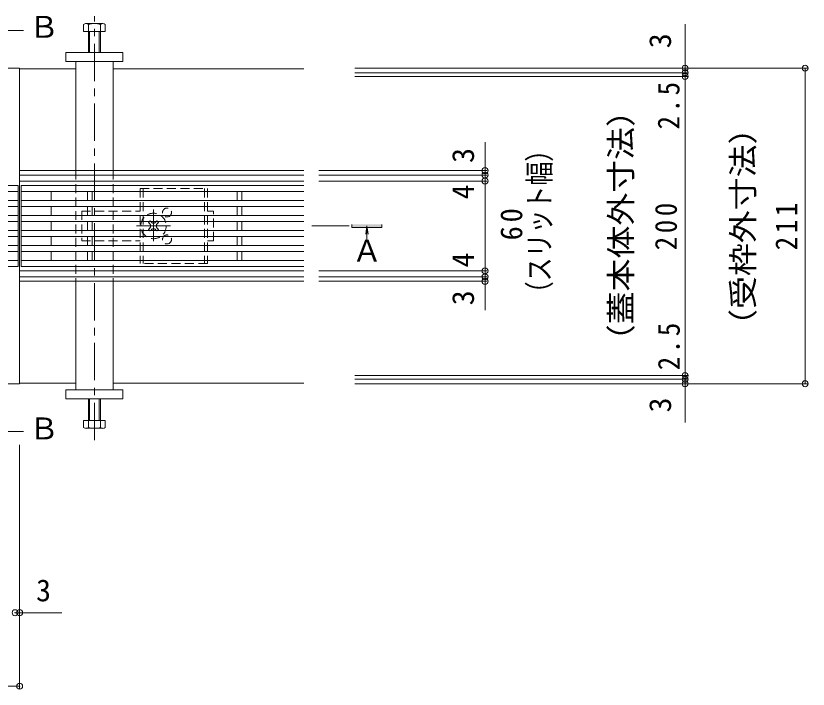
# Model space of a CAD drawing. Units: millimetres at full size, sheet at 1:5. Extents: x -1741 to 1940, y -1327 to 1367.
# Drawn here: x -685 to -155, y 48 to 498 of the extents above; entities that cross this region are included whole.
import ezdxf
from ezdxf.enums import TextEntityAlignment as Align

# ---------------------------------------------------------------- set-up
doc = ezdxf.new("R2010")
doc.units = ezdxf.units.MM
doc.header["$LTSCALE"] = 5
doc.header["$PDMODE"] = 32
doc.header["$PDSIZE"] = 4
doc.linetypes.add('CHAIN1', pattern=[8, 5, -1, 1, -1])
doc.linetypes.add('DASHED1', pattern=[1.8, 1.2, -0.6])
for name, color, linetype, lineweight in [('E-0_0228_テナント工�', 1, 'Continuous', 9), ('E-2_0230_テナント工�', 3, 'Continuous', 9), ('E-3_0231_テナント工�', 4, 'Continuous', 9), ('E-4_0232_テナント工�', 7, 'Continuous', 9), ('E-5_0233_テナント工�', 7, 'Continuous', 9), ('E-6_0245_ハッチング2', 134, 'Continuous', 9), ('E-7_0246_ハッチング3', 2, 'Continuous', 9), ('E-8_0247_ハッチング4', 7, 'Continuous', 9), ('E-9_0250_塗潰1_A', 2, 'Continuous', 9)]:
    doc.layers.add(name, color=color, linetype=linetype, lineweight=lineweight)
doc.styles.add('ＭＳ ゴシック', font='')
doc.styles.get('ＭＳ ゴシック').set_extended_font_data('MS Gothic')

msp = doc.modelspace()

# ---------------------------------------------------------------- linework, layer by layer
at = {"layer": 'E-0_0228_テナント工�'}
for p, q in [((-682.214, 394.788), (-492.214, 394.788)), ((-682.214, 320.788), (-492.214, 320.788))]:
    msp.add_line(p, q, dxfattribs=at)
at = {"layer": 'E-0_0228_テナント工�', "color": 134}
for p, q in [((-682.214, 391.788), (-492.214, 391.788)), ((-682.214, 391.788), (-682.214, 387.788)), ((-682.214, 387.788), (-492.214, 387.788)), ((-682.214, 327.788), (-492.214, 327.788)), ((-682.214, 327.788), (-682.214, 323.788)), ((-682.214, 323.788), (-492.214, 323.788))]:
    msp.add_line(p, q, dxfattribs=at)
at = {"layer": 'E-2_0230_テナント工�'}
for p, q in [((-683.214, 384.788), (-1279.214, 384.788)), ((-683.214, 330.788), (-683.214, 384.788)), ((-492.214, 384.788), (-681.214, 384.788)), ((-681.214, 384.788), (-681.214, 330.788)), ((-683.214, 380.788), (-1279.214, 380.788)), ((-492.214, 380.788), (-681.214, 380.788)), ((-661.214, 380.788), (-661.214, 374.788)), ((-636.714, 380.788), (-636.714, 374.788)), ((-633.714, 380.788), (-633.714, 374.788)), ((-536.714, 380.788), (-536.714, 374.788)), ((-533.714, 380.788), (-533.714, 374.788)), ((-683.214, 374.788), (-1279.214, 374.788)), ((-683.214, 370.788), (-1279.214, 370.788)), ((-492.214, 374.788), (-681.214, 374.788)), ((-492.214, 370.788), (-681.214, 370.788)), ((-661.214, 370.788), (-661.214, 364.788)), ((-636.714, 370.788), (-636.714, 364.788)), ((-633.714, 370.788), (-633.714, 364.788)), ((-536.714, 370.788), (-536.714, 364.788)), ((-533.714, 370.788), (-533.714, 364.788)), ((-683.214, 364.788), (-1279.214, 364.788)), ((-683.214, 360.788), (-1279.214, 360.788)), ((-492.214, 364.788), (-681.214, 364.788)), ((-492.214, 360.788), (-681.214, 360.788)), ((-661.214, 360.788), (-661.214, 354.788)), ((-636.714, 360.788), (-636.714, 354.788)), ((-633.714, 360.788), (-633.714, 354.788)), ((-536.714, 360.788), (-536.714, 354.788)), ((-533.714, 360.788), (-533.714, 354.788)), ((-683.214, 354.788), (-1279.214, 354.788)), ((-683.214, 350.788), (-1279.214, 350.788)), ((-492.214, 354.788), (-681.214, 354.788)), ((-492.214, 350.788), (-681.214, 350.788)), ((-661.214, 350.788), (-661.214, 344.788)), ((-636.714, 350.788), (-636.714, 344.788)), ((-633.714, 350.788), (-633.714, 344.788)), ((-536.714, 350.788), (-536.714, 344.788)), ((-533.714, 350.788), (-533.714, 344.788)), ((-683.214, 344.788), (-1279.214, 344.788)), ((-492.214, 344.788), (-681.214, 344.788)), ((-683.214, 340.788), (-1279.214, 340.788)), ((-492.214, 340.788), (-681.214, 340.788)), ((-661.214, 340.788), (-661.214, 334.788)), ((-636.714, 340.788), (-636.714, 334.788)), ((-633.714, 340.788), (-633.714, 334.788)), ((-536.714, 340.788), (-536.714, 334.788)), ((-533.714, 340.788), (-533.714, 334.788)), ((-683.214, 334.788), (-1279.214, 334.788)), ((-492.214, 334.788), (-681.214, 334.788)), ((-683.214, 330.788), (-1279.214, 330.788)), ((-492.214, 330.788), (-681.214, 330.788))]:
    msp.add_line(p, q, dxfattribs=at)
at = {"layer": 'E-3_0231_テナント工�'}
for p, q in [((-682.214, 463.287), (-1280.214, 463.287)), ((-682.214, 463.287), (-682.214, 252.287)), ((-682.214, 462.787), (-644.714, 462.787)), ((-619.714, 462.787), (-492.214, 462.787)), ((-682.214, 252.787), (-644.714, 252.787)), ((-619.714, 252.787), (-492.214, 252.787))]:
    msp.add_line(p, q, dxfattribs=at)
msp.add_lwpolyline([(-682.214, 252.287), (-1280.214, 252.287), (-1280.214, 463.287)], dxfattribs=at)
at = {"layer": 'E-4_0232_テナント工�'}
for p, q in [((-237.392, 463.287), (-237.392, 492.662)), ((-155.642, 463.287), (-458.036, 463.287)), ((-237.392, 460.287), (-237.392, 463.287)), ((-157.142, 463.287), (-157.142, 252.287)), ((-235.892, 460.287), (-458.036, 460.287)), ((-235.892, 457.787), (-458.036, 457.787)), ((-237.392, 460.287), (-237.392, 457.787)), ((-237.392, 457.787), (-237.392, 257.787)), ((-371.096, 394.788), (-371.096, 413.752)), ((-369.596, 394.788), (-482.214, 394.788)), ((-371.096, 391.788), (-371.096, 394.788)), ((-369.596, 391.788), (-482.214, 391.788)), ((-369.596, 387.787), (-482.214, 387.787)), ((-371.096, 387.787), (-371.096, 391.788)), ((-371.096, 327.787), (-371.096, 387.787)), ((-369.596, 327.787), (-482.214, 327.787)), ((-369.596, 323.788), (-482.214, 323.788)), ((-371.096, 327.787), (-371.096, 323.788)), ((-371.096, 323.788), (-371.096, 320.788)), ((-369.596, 320.788), (-482.214, 320.788)), ((-371.096, 320.788), (-371.096, 301.596)), ((-235.892, 257.787), (-458.036, 257.787)), ((-235.892, 255.287), (-458.036, 255.287)), ((-237.392, 257.787), (-237.392, 255.287)), ((-237.392, 255.287), (-237.392, 252.287)), ((-155.642, 252.287), (-458.036, 252.287)), ((-237.392, 252.287), (-237.392, 226.428)), ((-682.214, 48.572), (-682.214, 211.37)), ((-685.214, 99.213), (-682.214, 99.213)), ((-682.214, 99.213), (-653.918, 99.213)), ((-1280.214, 50.072), (-682.214, 50.072))]:
    msp.add_line(p, q, dxfattribs=at)
for p in [(-237.392, 463.287), (-237.392, 460.287), (-157.142, 463.287), (-237.392, 457.787), (-371.096, 394.788), (-371.096, 391.788), (-371.096, 387.787), (-371.096, 327.787), (-371.096, 323.788), (-371.096, 320.788), (-237.392, 257.787), (-237.392, 255.287), (-237.392, 252.287), (-157.142, 252.287), (-685.214, 99.213), (-682.214, 99.213), (-682.214, 50.072)]:
    msp.add_point(p, dxfattribs=at)
at = {"layer": 'E-5_0233_テナント工�', "color": 4}
for p, q in [((-703.737, 488.499), (-679.596, 488.499)), ((-450.064, 357.787), (-450.799, 352.202)), ((-450.064, 357.787), (-449.329, 352.202)), ((-440.126, 358.787), (-440.126, 356.787)), ((-703.737, 220.314), (-679.596, 220.314))]:
    msp.add_line(p, q, dxfattribs=at)
at = {"layer": 'E-5_0233_テナント工�', "color": 4, "linetype": 'CHAIN1'}
msp.add_line((-486.881, 357.787), (-460.126, 357.787), dxfattribs=at)
at = {"layer": 'E-5_0233_テナント工�', "color": 4}
for points in [[(-440.126, 356.787), (-460.126, 356.787), (-460.126, 358.787)], [(-450.064, 357.787), (-450.064, 348.94), (-450.064, 348.384)]]:
    msp.add_lwpolyline(points, dxfattribs=at)
msp.add_solid([(-460.126, 358.787), (-460.126, 356.787), (-440.126, 358.787), (-440.126, 356.787)], dxfattribs=at)
at = {"layer": 'E-6_0245_ハッチング2', "linetype": 'CHAIN1'}
msp.add_line((-632.214, 214.607), (-632.214, 498.006), dxfattribs=at)
at = {"layer": 'E-6_0245_ハッチング2'}
for p, q in [((-644.714, 467.787), (-619.714, 467.787)), ((-644.714, 467.787), (-644.714, 394.788)), ((-619.714, 394.788), (-619.714, 467.787)), ((-644.714, 320.788), (-644.714, 248.287)), ((-619.714, 248.287), (-619.714, 320.788)), ((-619.714, 248.287), (-644.714, 248.287))]:
    msp.add_line(p, q, dxfattribs=at)
at = {"layer": 'E-6_0245_ハッチング2', "linetype": 'DASHED1'}
for p, q in [((-644.714, 394.788), (-644.714, 320.788)), ((-619.714, 394.788), (-619.714, 320.788))]:
    msp.add_line(p, q, dxfattribs=at)
at = {"layer": 'E-7_0246_ハッチング3', "linetype": 'DASHED1'}
for p, q in [((-601.714, 382.788), (-556.714, 382.788)), ((-601.714, 382.788), (-601.714, 332.788)), ((-599.714, 382.788), (-599.714, 332.788)), ((-558.714, 382.788), (-558.714, 332.788))]:
    msp.add_line(p, q, dxfattribs=at)
at = {"layer": 'E-7_0246_ハッチング3', "color": 7, "linetype": 'DASHED1'}
for p, q in [((-640.714, 367.788), (-640.714, 347.788)), ((-640.714, 367.788), (-601.714, 367.788)), ((-552.714, 367.788), (-556.714, 367.788)), ((-552.714, 347.788), (-552.714, 367.788)), ((-595.012, 361.146), (-596.072, 360.086)), ((-594.128, 360.262), (-595.012, 361.146)), ((-591.299, 360.262), (-590.415, 361.146)), ((-589.355, 360.086), (-590.415, 361.146)), ((-595.188, 359.202), (-596.072, 360.086)), ((-595.188, 356.373), (-596.072, 355.49)), ((-596.072, 355.49), (-595.012, 354.429)), ((-594.128, 355.313), (-595.012, 354.429)), ((-591.299, 355.313), (-590.415, 354.429)), ((-590.415, 354.429), (-589.355, 355.49)), ((-590.239, 359.202), (-589.355, 360.086)), ((-590.239, 356.373), (-589.355, 355.49)), ((-640.714, 347.788), (-601.714, 347.788)), ((-552.714, 347.788), (-556.714, 347.788))]:
    msp.add_line(p, q, dxfattribs=at)
at = {"layer": 'E-7_0246_ハッチング3', "color": 7, "linetype": 'CHAIN1'}
for p, q in [((-592.714, 347.603), (-592.714, 368.859)), ((-603.971, 357.788), (-581.362, 357.788))]:
    msp.add_line(p, q, dxfattribs=at)
at = {"layer": 'E-7_0246_ハッチング3', "linetype": 'DASHED1'}
msp.add_lwpolyline([(-556.714, 382.788), (-556.714, 332.788), (-601.714, 332.788)], dxfattribs=at)
at = {"layer": 'E-7_0246_ハッチング3', "color": 7, "linetype": 'DASHED1'}
for centre, radius in [((-592.714, 357.788), 8.5), ((-583.714, 366.788), 3), ((-583.714, 348.788), 3)]:
    msp.add_circle(centre, radius, dxfattribs=at)
for centre, start, end in [((-592.714, 361.677), 225, 315), ((-596.603, 357.788), 315, 45), ((-592.714, 353.899), 45, 135), ((-588.824, 357.788), 135, 225)]:
    msp.add_arc(centre, 2, start, end, dxfattribs=at)
at = {"layer": 'E-8_0247_ハッチング4'}
for points in [[(-613.214, 467.787), (-651.214, 467.787), (-651.214, 473.787), (-613.214, 473.787)], [(-613.214, 248.287), (-651.214, 248.287), (-651.214, 242.287), (-613.214, 242.287)]]:
    msp.add_lwpolyline(points, close=True, dxfattribs=at)
at = {"layer": 'E-9_0250_塗潰1_A'}
for p, q in [((-638.077, 493.087), (-626.877, 493.087)), ((-639.414, 487.787), (-639.414, 492.487)), ((-625.014, 487.787), (-639.414, 487.787)), ((-636.214, 473.787), (-636.214, 492.487)), ((-635.514, 473.787), (-635.514, 487.787)), ((-628.914, 487.787), (-628.914, 473.787)), ((-628.214, 492.487), (-628.214, 473.787)), ((-625.014, 492.487), (-625.014, 487.787)), ((-636.214, 241.787), (-636.214, 223.087)), ((-635.514, 241.787), (-635.514, 227.787)), ((-628.914, 227.787), (-628.914, 241.787)), ((-628.214, 223.087), (-628.214, 241.787)), ((-625.014, 227.787), (-639.414, 227.787)), ((-639.414, 227.787), (-639.414, 223.087)), ((-625.014, 223.087), (-625.014, 227.787)), ((-638.077, 222.487), (-626.877, 222.487))]:
    msp.add_line(p, q, dxfattribs=at)
for centre, radius, start, end in [((-637.814, 490.712), 2.39, 47.9749, 132.0251), ((-632.214, 479.679), 13.418, 72.65606, 107.34394), ((-626.614, 490.712), 2.39, 47.9749, 132.0251), ((-637.814, 224.863), 2.39, 227.9749, 312.0251), ((-632.214, 235.895), 13.418, 252.65606, 287.34394), ((-626.614, 224.863), 2.39, 227.9749, 312.0251)]:
    msp.add_arc(centre, radius, start, end, dxfattribs=at)

# ---------------------------------------------------------------- texts
at = {"layer": 'E-4_0232_テナント工�', "color": 2, "style": 'ＭＳ ゴシック'}
for s, p in [('3', (-242.392, 476.635)), ('3', (-374.096, 399.948)), ('4', (-374.096, 375.589)), ('4', (-374.096, 330.078)), ('3', (-374.096, 304.759)), ('3', (-242.392, 233.091))]:
    msp.add_text(s, height=14.66, rotation=90, dxfattribs=at).set_placement(p, align=Align.BOTTOM_LEFT)
for s, width, p in [('（蓋本体外寸法）', 1.1, (-268.539, 270.037)), ('（受枠外寸法）', 1.1, (-186.981, 280.287)), ('（スリット幅）', 0.8, (-323.081, 304.787))]:
    msp.add_text(s, height=14.66, rotation=90, dxfattribs=dict(at, width=width)).set_placement(p, align=Align.BOTTOM_LEFT)
msp.add_text('3', height=14.66, dxfattribs=at).set_placement((-671.191, 102.419), align=Align.BOTTOM_LEFT)
at = {"layer": 'E-4_0232_テナント工�', "color": 2, "char_height": 14.66, "attachment_point": 7, "rotation": 90, "style": 'ＭＳ ゴシック'}
for s, insert in [('\\T1.27;\\W0.9;2.5', (-240.911, 422.321)), ('\\T1.27;\\W0.9;200', (-242.679, 341.537)), ('\\T1.27;\\W0.9;211', (-162.447, 341.537)), ('\\T1.27;\\W0.95;60', (-346.02, 348.162)), ('\\T1.27;\\W0.9;2.5', (-240.715, 261.316))]:
    msp.add_mtext(s, dxfattribs=dict(at, insert=insert))
at = {"layer": 'E-5_0233_テナント工�', "color": 2, "style": 'ＭＳ ゴシック'}
for s, p in [('Ｂ', (-675.896, 479.201)), ('Ａ', (-459.971, 329.519)), ('Ｂ', (-675.896, 210.665))]:
    msp.add_text(s, height=14.66, dxfattribs=at).set_placement(p, align=Align.BOTTOM_LEFT)

doc.saveas('drawing.dxf')
